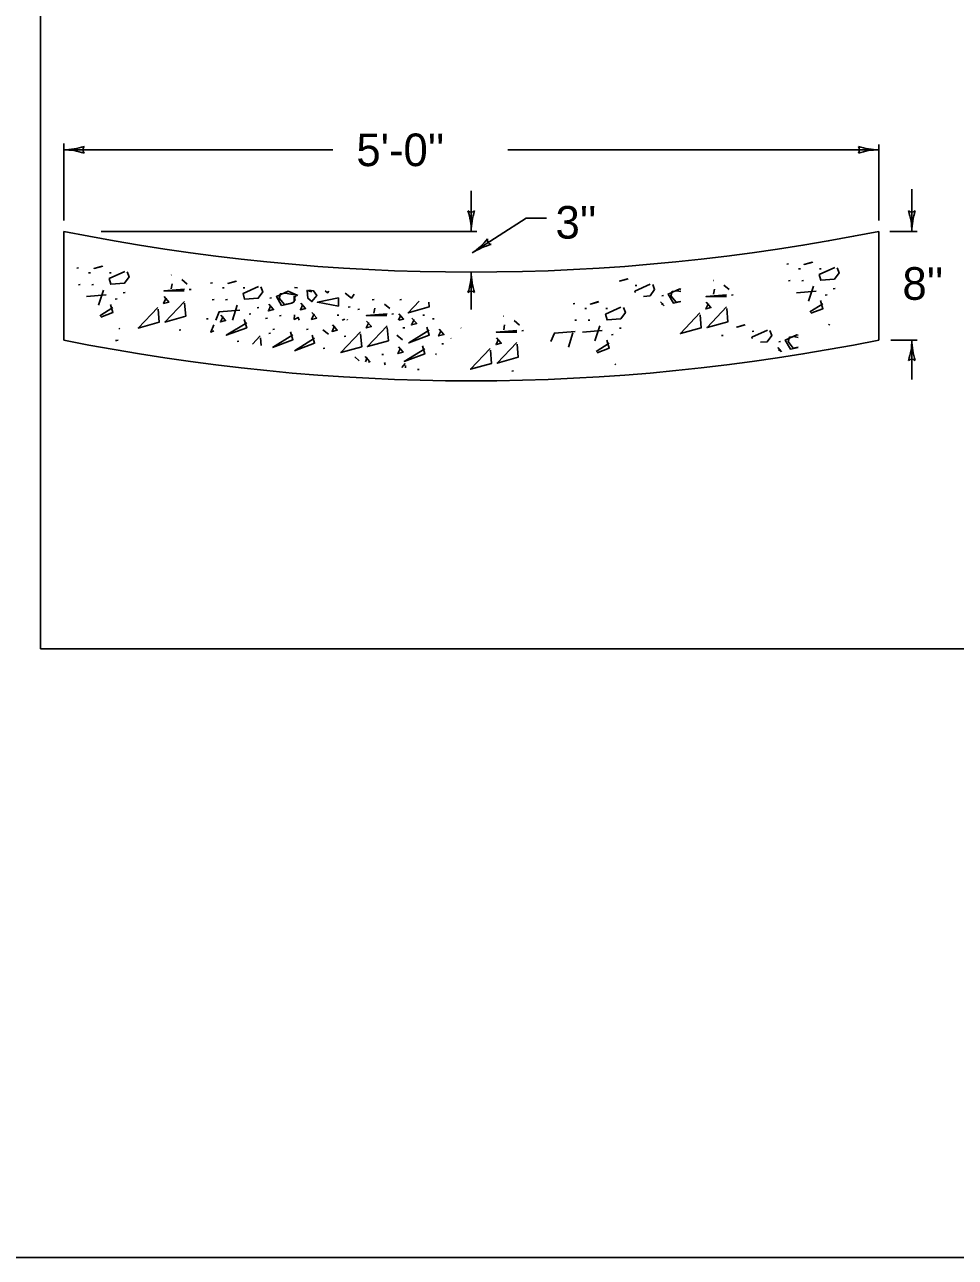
# Model space of a CAD drawing. Extents: x 1007 to 1035.5, y 1000.5 to 1021.5.
# Drawn here: x 1024 to 1029.71, y 1000.5 to 1008.06 of the extents above; entities that cross this region are included whole.
import ezdxf

# ---------------------------------------------------------------- set-up
doc = ezdxf.new("R2010")
doc.units = 0
for name, color, linetype in [('Level 1', 7, 'Continuous'), ('Level 10', 7, 'Continuous'), ('Level 11', 7, 'Continuous'), ('Level 2', 7, 'Continuous')]:
    doc.layers.add(name, color=color, linetype=linetype)

msp = doc.modelspace()

# ---------------------------------------------------------------- linework, layer by layer
at = {"layer": 'Level 1'}
for p, q in [((1024.243, 1006.8583), (1024.243, 1007.3287)), ((1025.8938, 1007.2908), (1024.243, 1007.2908)), ((1029.243, 1007.2908), (1026.9674, 1007.2908)), ((1029.243, 1006.8583), (1029.243, 1007.3239)), ((1029.4459, 1006.7908), (1029.4459, 1007.0487)), ((1026.743, 1006.7908), (1026.743, 1007.0389)), ((1027.0799, 1006.8726), (1026.7489, 1006.6588)), ((1027.2049, 1006.8726), (1027.0799, 1006.8726)), ((1024.243, 1006.1241), (1024.243, 1006.7908)), ((1026.7774, 1006.7908), (1024.4735, 1006.7908)), ((1029.243, 1006.1241), (1029.243, 1006.7908)), ((1029.4776, 1006.7908), (1029.3115, 1006.7908)), ((1026.743, 1006.3121), (1026.743, 1006.5408)), ((1029.4776, 1006.1241), (1029.3162, 1006.1241)), ((1029.4459, 1005.8816), (1029.4459, 1006.1241))]:
    msp.add_line(p, q, dxfattribs=at)
for points in [[(1028.8348, 1006.6026), (1028.7846, 1006.5877), (1028.8376, 1006.6023)], [(1024.3344, 1006.5665), (1024.3238, 1006.5652)], [(1024.4064, 1006.5371), (1024.3958, 1006.5358)], [(1024.4795, 1006.5783), (1024.4293, 1006.5633), (1024.4823, 1006.578)], [(1024.6172, 1006.5452), (1024.5225, 1006.5012), (1024.5318, 1006.4665), (1024.6158, 1006.4732), (1024.6438, 1006.5118), (1024.6318, 1006.5425)], [(1024.5341, 1006.5371), (1024.5234, 1006.5358)], [(1024.9036, 1006.5233), (1024.9018, 1006.5231)], [(1028.6898, 1006.5908), (1028.6791, 1006.5895)], [(1028.7618, 1006.5614), (1028.7511, 1006.5601)], [(1028.9725, 1006.5695), (1028.8778, 1006.5255), (1028.8872, 1006.4908), (1028.9712, 1006.4975), (1028.9992, 1006.5362), (1028.9872, 1006.5668)], [(1028.8894, 1006.5614), (1028.8788, 1006.5601)], [(1024.3443, 1006.4651), (1024.3336, 1006.4638)], [(1024.4261, 1006.4651), (1024.4154, 1006.4638)], [(1024.903, 1006.4388), (1024.9083, 1006.4696)], [(1025.0002, 1006.4677), (1024.9668, 1006.4957)], [(1025.155, 1006.4743), (1025.1443, 1006.4729)], [(1025.227, 1006.4448), (1025.2163, 1006.4435)], [(1025.3001, 1006.486), (1025.2498, 1006.4711), (1025.3028, 1006.4858)], [(1025.4378, 1006.4529), (1025.3431, 1006.4089), (1025.3524, 1006.3743), (1025.4364, 1006.3809), (1025.4644, 1006.4196), (1025.4524, 1006.4503)], [(1025.3547, 1006.4448), (1025.344, 1006.4435)], [(1025.659, 1006.4465), (1025.6766, 1006.4444), (1025.6767, 1006.4446)], [(1027.7008, 1006.4998), (1027.6533, 1006.4857), (1027.7047, 1006.4998)], [(1027.8413, 1006.4675), (1027.7466, 1006.4235), (1027.7488, 1006.4151)], [(1027.7582, 1006.4594), (1027.7475, 1006.4581)], [(1027.7988, 1006.3922), (1027.8399, 1006.3955), (1027.8679, 1006.4342), (1027.8559, 1006.4648)], [(1028.2296, 1006.4893), (1028.2278, 1006.4891)], [(1028.3262, 1006.4337), (1028.2928, 1006.4617)], [(1028.6996, 1006.4894), (1028.6889, 1006.4881)], [(1028.7814, 1006.4894), (1028.7708, 1006.4881)], [(1028.812, 1006.3624), (1028.8419, 1006.4543)], [(1024.5026, 1006.4007), (1024.382, 1006.3904)], [(1024.4567, 1006.3381), (1024.4866, 1006.43)], [(1024.5701, 1006.3768), (1024.5593, 1006.3754)], [(1024.6192, 1006.416), (1024.6085, 1006.4147)], [(1024.8717, 1006.3827), (1024.8557, 1006.3493), (1024.8877, 1006.3573), (1024.8583, 1006.3907)], [(1024.9838, 1006.4358), (1024.8571, 1006.4252), (1024.9825, 1006.4252)], [(1025.0238, 1006.435), (1025.0131, 1006.4337)], [(1025.1648, 1006.3728), (1025.1542, 1006.3715)], [(1025.2467, 1006.3728), (1025.236, 1006.3715)], [(1025.5183, 1006.3827), (1025.5076, 1006.3813)], [(1025.6793, 1006.3978), (1025.6192, 1006.4231), (1025.5472, 1006.3911), (1025.5792, 1006.3364), (1025.6433, 1006.3498), (1025.6619, 1006.3684), (1025.6566, 1006.3924)], [(1025.6713, 1006.3991), (1025.6005, 1006.4124), (1025.5725, 1006.4084), (1025.5645, 1006.3818), (1025.5965, 1006.3418), (1025.6406, 1006.3498), (1025.6566, 1006.3591), (1025.6566, 1006.3924)], [(1025.6633, 1006.3924), (1025.6686, 1006.3884)], [(1025.7646, 1006.4204), (1025.7353, 1006.4284), (1025.7406, 1006.3804), (1025.7659, 1006.3604), (1025.7953, 1006.3978), (1025.7753, 1006.4258), (1025.7459, 1006.4311)], [(1025.929, 1006.3823), (1025.7997, 1006.3556), (1025.9277, 1006.3329), (1025.929, 1006.3836)], [(1025.8473, 1006.4258), (1025.8606, 1006.4138), (1025.869, 1006.4233)], [(1025.9695, 1006.4123), (1026.0073, 1006.3818), (1026.0237, 1006.4063)], [(1026.1466, 1006.3728), (1026.1359, 1006.3715)], [(1026.3158, 1006.3728), (1026.3052, 1006.3715)], [(1027.9218, 1006.3973), (1027.9111, 1006.3959)], [(1028.0292, 1006.4349), (1028.0227, 1006.4377), (1027.9507, 1006.4057), (1027.9827, 1006.351), (1028.0292, 1006.3607)], [(1028.0292, 1006.4223), (1028.004, 1006.427), (1027.976, 1006.423), (1027.968, 1006.3963), (1028, 1006.3563), (1028.0292, 1006.3616)], [(1028.3098, 1006.4018), (1028.1831, 1006.3912), (1028.3085, 1006.3912)], [(1028.229, 1006.4048), (1028.2343, 1006.4356)], [(1028.3498, 1006.401), (1028.3391, 1006.3997)], [(1028.8579, 1006.425), (1028.7373, 1006.4148)], [(1028.8262, 1006.289), (1028.9002, 1006.3166), (1028.8855, 1006.3659)], [(1028.9254, 1006.4011), (1028.9147, 1006.3998)], [(1028.9745, 1006.4403), (1028.9638, 1006.439)], [(1024.5448, 1006.3229), (1024.4647, 1006.2734)], [(1024.4709, 1006.2647), (1024.5448, 1006.2923), (1024.5302, 1006.3416)], [(1024.8199, 1006.3245), (1024.6999, 1006.1978), (1024.8279, 1006.2338), (1024.8213, 1006.3138)], [(1024.9834, 1006.3616), (1024.8634, 1006.2348), (1024.9914, 1006.2709), (1024.9848, 1006.3509)], [(1025.3232, 1006.3084), (1025.1964, 1006.2977), (1025.1754, 1006.2458)], [(1025.2773, 1006.2458), (1025.3072, 1006.3378)], [(1025.4398, 1006.3238), (1025.4291, 1006.3224)], [(1025.5142, 1006.3368), (1025.4982, 1006.3034), (1025.5302, 1006.3114), (1025.5008, 1006.3448)], [(1025.7105, 1006.3433), (1025.6945, 1006.3099), (1025.7265, 1006.3179), (1025.6972, 1006.3513)], [(1025.7793, 1006.2843), (1025.7633, 1006.251), (1025.7953, 1006.259), (1025.7659, 1006.2923)], [(1025.9993, 1006.327), (1025.9887, 1006.3257)], [(1026.0583, 1006.3139), (1026.0475, 1006.3126)], [(1026.146, 1006.2883), (1026.1513, 1006.3191)], [(1026.2432, 1006.3172), (1026.2098, 1006.3452)], [(1026.4238, 1006.3623), (1026.3563, 1006.291), (1026.4843, 1006.3271), (1026.4819, 1006.3558)], [(1027.3788, 1006.3481), (1027.3681, 1006.3468)], [(1027.4508, 1006.3187), (1027.4401, 1006.3173)], [(1027.5238, 1006.3598), (1027.4736, 1006.3449), (1027.5266, 1006.3596)], [(1027.6615, 1006.3268), (1027.5668, 1006.2828), (1027.5762, 1006.2481), (1027.6602, 1006.2548), (1027.6882, 1006.2934), (1027.6762, 1006.3241)], [(1027.5784, 1006.3187), (1027.5678, 1006.3173)], [(1027.9268, 1006.3337), (1027.9043, 1006.3593)], [(1027.9177, 1006.3513), (1027.9123, 1006.3403)], [(1028.1459, 1006.2905), (1028.0259, 1006.1638), (1028.1539, 1006.1998), (1028.1473, 1006.2798)], [(1028.1977, 1006.3487), (1028.1817, 1006.3153), (1028.2137, 1006.3233), (1028.1843, 1006.3567)], [(1028.3094, 1006.3276), (1028.1894, 1006.2008), (1028.3174, 1006.2369), (1028.3108, 1006.3169)], [(1028.9002, 1006.3473), (1028.82, 1006.2978)], [(1025.1288, 1006.255), (1025.1182, 1006.2537)], [(1025.1643, 1006.2181), (1025.1458, 1006.1723), (1025.1643, 1006.1808)], [(1025.22, 1006.2692), (1025.204, 1006.2358), (1025.236, 1006.2438), (1025.2067, 1006.2772)], [(1025.3654, 1006.2307), (1025.2401, 1006.1533), (1025.3654, 1006.2), (1025.3508, 1006.2493)], [(1025.3907, 1006.2845), (1025.3799, 1006.2832)], [(1025.4921, 1006.2583), (1025.4814, 1006.2569)], [(1025.5772, 1006.2747), (1025.5665, 1006.2733)], [(1025.6579, 1006.279), (1025.6566, 1006.251), (1025.6806, 1006.263), (1025.6869, 1006.2458)], [(1025.9048, 1006.2106), (1025.8888, 1006.1773), (1025.9208, 1006.1853), (1025.8915, 1006.2186)], [(1025.9306, 1006.2779), (1025.9199, 1006.2766)], [(1025.9678, 1006.2533), (1025.9517, 1006.2458)], [(1025.9843, 1006.2458), (1025.9825, 1006.2507)], [(1026.1147, 1006.2322), (1026.0987, 1006.1988), (1026.1307, 1006.2068), (1026.1013, 1006.2402)], [(1026.2268, 1006.2853), (1026.1001, 1006.2747), (1026.2255, 1006.2747)], [(1026.2668, 1006.2845), (1026.2561, 1006.2832)], [(1026.3118, 1006.2778), (1026.2963, 1006.2458)], [(1026.3011, 1006.2458), (1026.3278, 1006.2525), (1026.2984, 1006.2858)], [(1026.3923, 1006.2507), (1026.3763, 1006.2173), (1026.4083, 1006.2253), (1026.379, 1006.2587)], [(1026.4565, 1006.2779), (1026.4458, 1006.2766)], [(1026.5154, 1006.255), (1026.5048, 1006.2537)], [(1026.9428, 1006.2708), (1026.941, 1006.2706)], [(1026.9423, 1006.1863), (1026.9476, 1006.2171)], [(1027.0394, 1006.2152), (1027.0061, 1006.2432)], [(1027.3886, 1006.2467), (1027.3779, 1006.2453)], [(1027.4704, 1006.2467), (1027.4598, 1006.2453)], [(1028.4193, 1006.2182), (1028.3719, 1006.2041), (1028.4233, 1006.2183)], [(1028.9416, 1006.2214), (1028.9357, 1006.2152)], [(1024.5863, 1006.1971), (1024.5803, 1006.1908)], [(1024.9623, 1006.1871), (1024.9517, 1006.1858)], [(1025.449, 1006.1493), (1025.4009, 1006.0986)], [(1025.4543, 1006.0903), (1025.4503, 1006.1387)], [(1025.5112, 1006.1662), (1025.5005, 1006.1648)], [(1025.6493, 1006.1567), (1025.5242, 1006.0795)], [(1025.5243, 1006.0795), (1025.6493, 1006.126), (1025.6346, 1006.1753)], [(1025.5358, 1006.1908), (1025.5252, 1006.1895)], [(1025.6592, 1006.0586), (1025.7819, 1006.1043), (1025.7673, 1006.1537)], [(1025.7425, 1006.1908), (1025.7318, 1006.1895)], [(1025.8668, 1006.1598), (1025.8334, 1006.1878)], [(1026.0629, 1006.174), (1025.9429, 1006.0473), (1026.0709, 1006.0833), (1026.0643, 1006.1633)], [(1025.9739, 1006.1477), (1025.9633, 1006.1463)], [(1026.2264, 1006.2111), (1026.1064, 1006.0843), (1026.2344, 1006.1204), (1026.2278, 1006.2004)], [(1026.3203, 1006.1259), (1026.2869, 1006.1539)], [(1026.3348, 1006.2001), (1026.3242, 1006.1988)], [(1026.4853, 1006.1844), (1026.36, 1006.1071), (1026.4853, 1006.1538), (1026.4707, 1006.2031)], [(1026.5589, 1006.1828), (1026.5429, 1006.1495), (1026.5749, 1006.1575), (1026.5456, 1006.1908)], [(1026.6801, 1006.1979), (1026.6783, 1006.2001)], [(1027.0231, 1006.1833), (1026.8963, 1006.1727), (1027.0218, 1006.1727)], [(1027.063, 1006.1825), (1027.0523, 1006.1812)], [(1027.3798, 1006.1773), (1027.253, 1006.1666), (1027.232, 1006.1148)], [(1027.3388, 1006.0808), (1027.367, 1006.1677)], [(1027.5469, 1006.1823), (1027.4263, 1006.172)], [(1027.501, 1006.1197), (1027.5309, 1006.2116)], [(1027.6144, 1006.1583), (1027.6037, 1006.157)], [(1027.6635, 1006.1976), (1027.6528, 1006.1963)], [(1028.2883, 1006.1531), (1028.2777, 1006.1518)], [(1028.5598, 1006.1859), (1028.4652, 1006.1419), (1028.4673, 1006.1335)], [(1028.4768, 1006.1778), (1028.4661, 1006.1765)], [(1028.5176, 1006.1106), (1028.5585, 1006.1139), (1028.5865, 1006.1526), (1028.5745, 1006.1833)], [(1028.7478, 1006.1533), (1028.7413, 1006.1561), (1028.6693, 1006.1241), (1028.7013, 1006.0694), (1028.7478, 1006.0791)], [(1028.7478, 1006.1407), (1028.7226, 1006.1454), (1028.6946, 1006.1414), (1028.6866, 1006.1148), (1028.7186, 1006.0748), (1028.7478, 1006.08)], [(1025.3168, 1006.1168), (1025.3061, 1006.1155)], [(1025.7819, 1006.135), (1025.6583, 1006.0588)], [(1025.8443, 1006.0736), (1025.8337, 1006.0723)], [(1026.309, 1006.0748), (1026.293, 1006.0415), (1026.325, 1006.0495), (1026.2957, 1006.0828)], [(1026.4576, 1006.0703), (1026.3323, 1005.9929), (1026.4576, 1006.0396), (1026.4429, 1006.0889)], [(1026.5724, 1006.1014), (1026.5618, 1006.1001)], [(1026.62, 1006.1328), (1026.617, 1006.1354)], [(1026.8592, 1006.072), (1026.7392, 1005.9453), (1026.8672, 1005.9813), (1026.8605, 1006.0613)], [(1026.9109, 1006.1302), (1026.8949, 1006.0968), (1026.9269, 1006.1048), (1026.8976, 1006.1382)], [(1027.0227, 1006.1091), (1026.9027, 1005.9823), (1027.0307, 1006.0184), (1027.024, 1006.0984)], [(1027.5892, 1006.1045), (1027.509, 1006.055)], [(1027.5153, 1006.0463), (1027.5892, 1006.0738), (1027.5745, 1006.1232)], [(1028.6453, 1006.0522), (1028.6229, 1006.0778)], [(1028.6403, 1006.1157), (1028.6297, 1006.1143)], [(1028.6363, 1006.0698), (1028.6309, 1006.0588)], [(1026.0563, 1005.9972), (1026.0278, 1006.0213)], [(1026.1121, 1005.9886), (1026.1214, 1005.9909), (1026.0921, 1006.0243)], [(1026.1054, 1006.0163), (1026.0935, 1005.9914)], [(1026.2053, 1006.0366), (1026.1947, 1006.0353)], [(1026.5298, 1006.0353), (1026.5245, 1006.0398)], [(1026.2158, 1005.9725), (1026.2115, 1005.9871)], [(1026.3375, 1005.9797), (1026.3161, 1005.957)], [(1026.3401, 1005.9533), (1026.3388, 1005.969)], [(1026.4243, 1005.9441), (1026.4137, 1005.9428)], [(1027.0016, 1005.9346), (1026.9909, 1005.9333)], [(1027.6306, 1005.9787), (1027.6247, 1005.9724)]]:
    msp.add_lwpolyline(points, dxfattribs=at)
for centre, radius, start, end in [((1024.243, 1007.6817), 0.3909, 269.98778, 270), ((1024.243, 1007.6817), 0.3909, 270, 288.66878), ((1024.243, 1006.8998), 0.3909, 71.34716, 89.99389), ((1024.3917, 1007.2907), 0.0313, 138.7746, 220.89129), ((1029.0943, 1007.2908), 0.0313, 318.7746, 40.89129), ((1029.243, 1006.8998), 0.3909, 90, 108.66878), ((1029.243, 1007.6817), 0.3909, 251.34716, 269.99389), ((1029.243, 1006.8998), 0.3909, 89.98778, 90), ((1026.743, 1006.9394), 0.0313, 228.7746, 310.89129), ((1026.3521, 1006.7908), 0.3909, 0, 18.66878), ((1027.1339, 1006.7908), 0.3909, 161.34716, 179.99389), ((1029.446, 1006.9394), 0.0313, 228.7746, 310.89129), ((1029.055, 1006.7908), 0.3909, 0, 18.66878), ((1029.8369, 1006.7908), 0.3909, 161.34716, 179.99389), ((1026.743, 1019.1658), 12.625, 258.57881, 281.42119), ((1026.3521, 1006.7908), 0.3909, 359.98778, 0), ((1026.5368, 1006.9872), 0.3909, 302.85318, 321.52196), ((1026.8738, 1006.7394), 0.0313, 171.62778, 253.74447), ((1029.055, 1006.7908), 0.3909, 359.98778, 0), ((1026.961, 1006.3304), 0.3909, 104.20034, 122.84707), ((1026.5368, 1006.9872), 0.3909, 302.84095, 302.85318), ((1026.3521, 1006.5408), 0.3909, 341.34716, 359.99389), ((1027.1339, 1006.5408), 0.3909, 180, 198.66878), ((1027.1339, 1006.5408), 0.3909, 179.98778, 180), ((1026.743, 1006.3921), 0.0313, 48.7746, 130.89129), ((1026.743, 1018.4991), 12.625, 258.57881, 281.42119), ((1023.6987, 1018.7175), 12.625, 273.91618, 273.98751), ((1029.055, 1006.1241), 0.3909, 341.34716, 359.99389), ((1029.8369, 1006.1241), 0.3909, 179.98778, 180), ((1029.8369, 1006.1241), 0.3909, 180, 198.66878), ((1029.4459, 1005.9754), 0.0313, 48.7746, 130.89129)]:
    msp.add_arc(centre, radius, start, end, dxfattribs=at)
at = {"layer": 'Level 10'}
msp.add_line((1035.5, 1000.5), (1007, 1000.5), dxfattribs=at)
at = {"layer": 'Level 11'}
msp.add_lwpolyline([(1007, 1000.5), (1035.5, 1000.5), (1035.5, 1021.5), (1007, 1021.5)], close=True, dxfattribs=at)
at = {"layer": 'Level 2'}
for p, q in [((1024.1, 1021.5), (1024.1, 1004.2304)), ((1024.1, 1004.2304), (1035.5, 1004.2304))]:
    msp.add_line(p, q, dxfattribs=at)

# ---------------------------------------------------------------- texts
at = {"layer": 'Level 1'}
for s, p in [("5'-0''", (1026.0384, 1007.1907)), ("3''", (1027.2601, 1006.7463)), ("8''", (1029.3883, 1006.371))]:
    msp.add_text(s, height=0.2, dxfattribs=at).set_placement(p)

doc.saveas('drawing.dxf')
